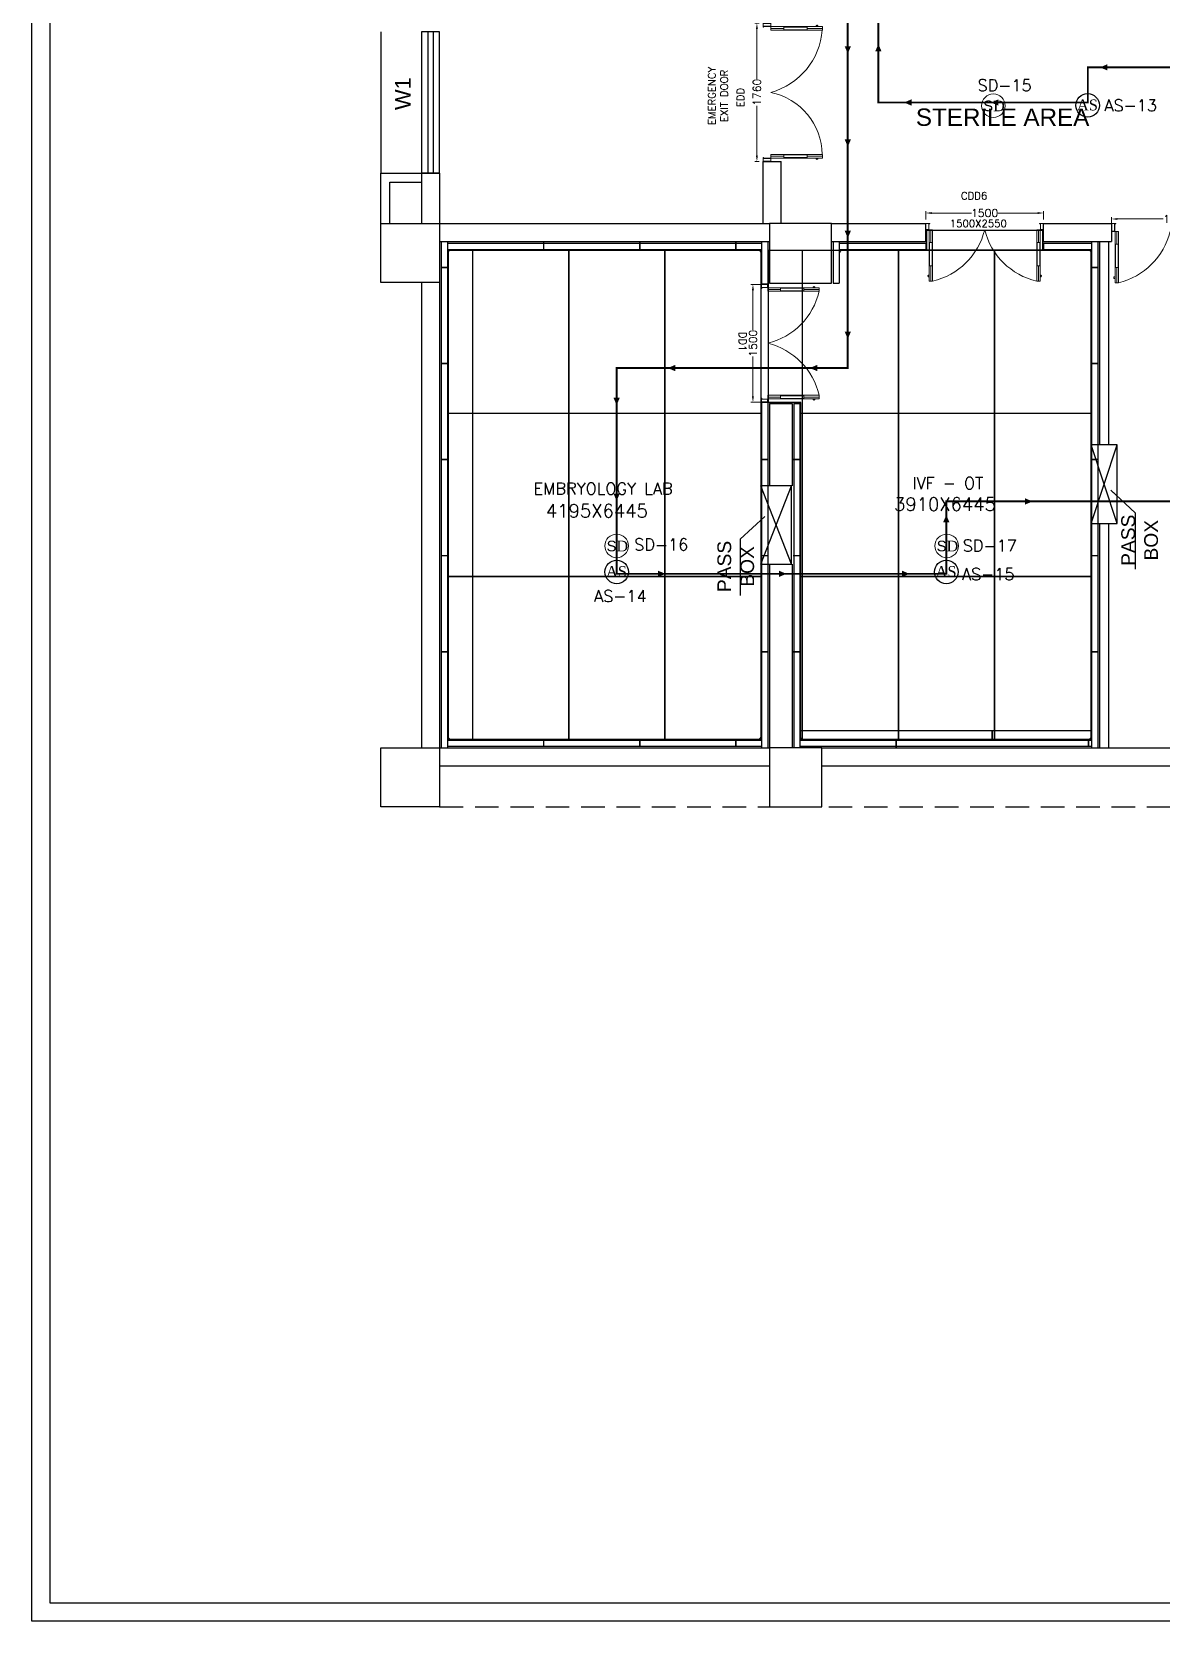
# Model space of a CAD drawing. Header units: millimetres. Extents: x 3552052 to 4144896, y -707811 to -630695.
# Drawn here: x 3856463 to 3870834, y -666235 to -646004 of the extents above; entities that cross this region are included whole.
import ezdxf
from ezdxf.enums import TextEntityAlignment as Align

# ---------------------------------------------------------------- set-up
doc = ezdxf.new("R2010")
doc.units = ezdxf.units.MM
doc.header["$LTSCALE"] = 6
doc.header["$MEASUREMENT"] = 0
doc.linetypes.add('HIDDEN', pattern=[0.375, 0.25, -0.125])
doc.layers.get('0').update_dxf_attribs({"linetype": 'CONTINUOUS', "lineweight": 0})
doc.layers.get('Defpoints').update_dxf_attribs({"linetype": 'CONTINUOUS', "lineweight": 0})
for name, color, linetype, lineweight in [('0 Room description', 6, 'CONTINUOUS', 0), ('0 Room Dimensions', 7, 'CONTINUOUS', 0), ('1200 Door', 144, 'CONTINUOUS', 0), ('80 mm Wall', 5, 'CONTINUOUS', 0), ('Ahlada 50mm Ceiling Panels', 191, 'CONTINUOUS', 0), ('Ahlada Coving', 3, 'CONTINUOUS', 0), ('Chajja', 7, 'CONTINUOUS', 0), ('COL', 5, 'CONTINUOUS', 0), ('DIM', 7, 'CONTINUOUS', 0), ('Double Leaf Door', 4, 'CONTINUOUS', 0), ('FA-ABOVE SMOKE DETECTOR', 6, 'CONTINUOUS', 25), ('FA-BELOW SMOKE DERECTOR', 1, 'CONTINUOUS', 0), ('FA-FIRE TEXT', 7, 'CONTINUOUS', 0), ('JOINERY', 7, 'CONTINUOUS', 0), ('Partition-80WP', 7, 'CONTINUOUS', 0), ('WALL', 8, 'CONTINUOUS', 0), ('walls', 1, 'CONTINUOUS', 0), ('WIN', 151, 'CONTINUOUS', 0), ('Window', 161, 'CONTINUOUS', 0)]:
    doc.layers.add(name, color=color, linetype=linetype, lineweight=lineweight)
doc.layers.add('FA-LOOPING', color=200, linetype='CONTINUOUS')
doc.styles.add('ARIAL', font='arial.ttf')
doc.styles.add('PDF Times New Roman', font='times.ttf')
doc.styles.add('ROMANS', font='romans.shx')
doc.styles.add('SIMPLEX', font='SIMPLEX')
doc.dimstyles.new('AEPL1', dxfattribs={"dimtxt": 100, "dimasz": 75, "dimexe": 25, "dimexo": 50, "dimtad": 0, "dimdec": 0, "dimtxsty": 'ROMANS', "dimcen": 2.5, "dimclrd": 7, "dimclre": 7, "dimclrt": 7, "dimadec": 0, "dimazin": 0, "dimtfac": 1, "dimtdec": 0, "dimtmove": 0, "dimatfit": 3, "dimfxl": 1, "dimlwd": 0, "dimlwe": 0, "dimarcsym": 0})
doc.dimstyles.new('TEXT', dxfattribs={"dimscale": 0, "dimtxt": 500, "dimasz": 100, "dimexe": 75, "dimexo": 100, "dimgap": 50, "dimtad": 0, "dimdec": 0, "dimzin": 0, "dimdsep": 46, "dimtxsty": 'ARIAL', "dimblk": 'OBLIQUE', "dimcen": 0.09, "dimdle": 100, "dimclrd": 256, "dimclre": 256, "dimclrt": 6, "dimadec": 0, "dimazin": 0, "dimtfac": 1, "dimtdec": 0, "dimtofl": 0, "dimtmove": 2, "dimatfit": 3, "dimfxl": 1, "dimfrac": 2, "dimtolj": 1, "dimtzin": 0, "dimarcsym": 0})

# ---------------------------------------------------------------- blocks, each defined once
blk = doc.blocks.new('_Oblique')
at = {"color": 0, "linetype": 'ByBlock', "lineweight": -2}
blk.add_line((-0.5, -0.5), (0.5, 0.5), dxfattribs=at)
blk = doc.blocks.new('*D877')
at = {"layer": 'Defpoints', "color": 0, "linetype": 'ByBlock', "transparency": 16777216}
for p in [(3912224, -691043), (3910724, -691176), (3912224, -691176)]:
    blk.add_point(p, dxfattribs=at)
at = {"layer": 'DIM', "color": 7, "linetype": 'ByBlock', "lineweight": 0, "transparency": 16777216}
for p, q in [((3910724, -691126), (3910724, -691018)), ((3910799, -691043), (3911305, -691043)), ((3912149, -691043), (3911644, -691043)), ((3912224, -691126), (3912224, -691018))]:
    blk.add_line(p, q, dxfattribs=at)
at = {"layer": 'DIM', "color": 7, "linetype": 'ByBlock', "transparency": 16777216}
for points in [[(3910799, -691031), (3910799, -691056), (3910724, -691043)], [(3912149, -691031), (3912149, -691056), (3912224, -691043)]]:
    blk.add_solid(points, dxfattribs=at)
at = {"layer": 'DIM', "color": 7, "linetype": 'ByBlock', "lineweight": -3, "transparency": 16777216, "insert": (3911474, -691043), "char_height": 100, "attachment_point": 5, "style": 'ROMANS'}
blk.add_mtext('1500', dxfattribs=at)
blk = doc.blocks.new('*D878')
at = {"layer": 'Defpoints', "color": 0, "linetype": 'ByBlock', "transparency": 16777216}
for p in [(3913089, -691291), (3914579, -691119), (3914579, -691291)]:
    blk.add_point(p, dxfattribs=at)
at = {"layer": 'DIM', "color": 7, "linetype": 'ByBlock', "lineweight": 0, "transparency": 16777216}
for p, q in [((3913089, -691241), (3913089, -691094)), ((3914579, -691241), (3914579, -691094)), ((3913164, -691119), (3913746, -691119)), ((3914504, -691119), (3914085, -691119))]:
    blk.add_line(p, q, dxfattribs=at)
at = {"layer": 'DIM', "color": 7, "linetype": 'ByBlock', "transparency": 16777216}
for points in [[(3913164, -691107), (3913164, -691132), (3913089, -691119)], [(3914504, -691107), (3914504, -691132), (3914579, -691119)]]:
    blk.add_solid(points, dxfattribs=at)
at = {"layer": 'DIM', "color": 7, "linetype": 'ByBlock', "lineweight": -3, "transparency": 16777216, "insert": (3913916, -691119), "char_height": 100, "attachment_point": 5, "style": 'ROMANS'}
blk.add_mtext('1490', dxfattribs=at)
blk = doc.blocks.new('1500x80')
at = {"layer": 'Double Leaf Door'}
for points in [[(99336, -25418), (99341, -25418), (99341, -25121), (99336, -25121)], [(99380, -25121), (99375, -25121), (99375, -25418), (99380, -25418)], [(100704, -25121), (100709, -25121), (100709, -25418), (100704, -25418)], [(100748, -25418), (100743, -25418), (100743, -25121), (100748, -25121)]]:
    blk.add_hatch(color=6, dxfattribs=at).paths.add_polyline_path(points)
at = {"layer": 'Double Leaf Door', "color": 8}
for p, q in [((99322, -24985), (99322, -25003)), ((99336, -24983), (99324, -24983)), ((99324, -25005), (99336, -25005)), ((99336, -25582), (99336, -24928)), ((99336, -24928), (99380, -24928)), ((99336, -24983), (99336, -25005)), ((99358, -25121), (99358, -24928)), ((99380, -24928), (99380, -25582)), ((100748, -24928), (100704, -24928)), ((100704, -24928), (100704, -25582)), ((100726, -25121), (100726, -24928)), ((100748, -25582), (100748, -24928)), ((100748, -24983), (100760, -24983)), ((100748, -24983), (100748, -25005)), ((100760, -25005), (100748, -25005)), ((100762, -24985), (100762, -25003)), ((99358, -25582), (99358, -25418)), ((100726, -25582), (100726, -25418)), ((99292, -25582), (99292, -25662)), ((99332, -25582), (99292, -25582)), ((99292, -25662), (99332, -25662)), ((99294, -25584), (99294, -25660)), ((99330, -25584), (99294, -25584)), ((99294, -25660), (99332, -25660)), ((99330, -25659), (99330, -25584)), ((99342, -25659), (99330, -25659)), ((99332, -25657), (99332, -25582)), ((99344, -25657), (99332, -25657)), ((99332, -25660), (99342, -25660)), ((99332, -25662), (99344, -25662)), ((99380, -25582), (99336, -25582)), ((99342, -25660), (99342, -25659)), ((99344, -25662), (99344, -25657)), ((100704, -25582), (100748, -25582)), ((100740, -25662), (100740, -25657)), ((100740, -25657), (100752, -25657)), ((100752, -25662), (100740, -25662)), ((100742, -25660), (100742, -25659)), ((100742, -25659), (100754, -25659)), ((100752, -25660), (100742, -25660)), ((100752, -25657), (100752, -25582)), ((100752, -25582), (100792, -25582)), ((100790, -25660), (100752, -25660)), ((100792, -25662), (100752, -25662)), ((100754, -25659), (100754, -25584)), ((100754, -25584), (100790, -25584)), ((100790, -25584), (100790, -25660)), ((100792, -25582), (100792, -25662))]:
    blk.add_line(p, q, dxfattribs=at)
at = {"layer": 'Double Leaf Door', "color": 6}
for p, q in [((99380, -25121), (99336, -25121)), ((99336, -25121), (99336, -25418)), ((99341, -25418), (99341, -25121)), ((99375, -25418), (99375, -25121)), ((99380, -25418), (99380, -25121)), ((100704, -25418), (100704, -25121)), ((100704, -25121), (100748, -25121)), ((100709, -25418), (100709, -25121)), ((100743, -25418), (100743, -25121)), ((100748, -25121), (100748, -25418)), ((99336, -25418), (99380, -25418)), ((100748, -25418), (100704, -25418))]:
    blk.add_line(p, q, dxfattribs=at)
at = {"layer": 'Double Leaf Door', "color": 6, "ltscale": 100}
for p, q in [((99375, -25121), (99375, -25418)), ((100709, -25121), (100709, -25418))]:
    blk.add_line(p, q, dxfattribs=at)
at = {"layer": 'Double Leaf Door', "color": 6}
for points in [[(99336, -25121), (99336, -25418), (99341, -25418), (99341, -25121), (99336, -25121)], [(99380, -25121), (99380, -25418), (99375, -25418), (99375, -25121), (99380, -25121)], [(100704, -25121), (100704, -25418), (100709, -25418), (100709, -25121), (100704, -25121)], [(100748, -25121), (100748, -25418), (100743, -25418), (100743, -25121), (100748, -25121)]]:
    blk.add_lwpolyline(points, dxfattribs=at)
at = {"layer": 'Double Leaf Door', "ltscale": 5000}
for points in [[(99336, -25121), (99336, -25418), (99341, -25418), (99341, -25121), (99336, -25121)], [(100748, -25121), (100748, -25418), (100743, -25418), (100743, -25121), (100748, -25121)]]:
    blk.add_lwpolyline(points, dxfattribs=at)
at = {"layer": 'Double Leaf Door', "color": 8}
for centre, radius, start, end in [((99322, -24994), 3.72, 90, 270), ((99324, -24985), 1.98, 90, 180), ((99324, -25003), 1.98, 180, 270), ((99176, -25796), 892, 13.906, 76.7864), ((100908, -25796), 892, 103.2136, 166.094), ((100760, -24985), 1.98, 0, 90), ((100760, -25003), 1.98, 270, 0), ((100762, -24994), 3.72, 270, 90)]:
    blk.add_arc(centre, radius, start, end, dxfattribs=at)
blk = doc.blocks.new('1500x2100x100 DD')
at = {"layer": 'Double Leaf Door'}
for points in [[(49, 264), (54, 264), (54, 560), (49, 560)], [(93, 560), (88, 560), (88, 264), (93, 264)], [(1407, 560), (1412, 560), (1412, 264), (1407, 264)], [(1451, 264), (1446, 264), (1446, 560), (1451, 560)]]:
    blk.add_hatch(color=6, dxfattribs=at).paths.add_polyline_path(points)
at = {"layer": 'Double Leaf Door', "color": 8}
for p, q in [((35, 697), (35, 679)), ((49, 699), (37, 699)), ((37, 677), (49, 677)), ((49, 100), (49, 754)), ((49, 754), (93, 754)), ((49, 699), (49, 677)), ((71, 560), (71, 754)), ((93, 754), (93, 100)), ((1451, 754), (1407, 754)), ((1407, 754), (1407, 100)), ((1429, 560), (1429, 754)), ((1451, 100), (1451, 754)), ((1451, 699), (1463, 699)), ((1451, 699), (1451, 677)), ((1463, 677), (1451, 677)), ((1465, 697), (1465, 679)), ((71, 100), (71, 264)), ((1429, 100), (1429, 264)), ((5, 100), (5, 0)), ((45, 100), (5, 100)), ((5, 0), (45, 0)), ((7, 98), (7, 2)), ((43, 98), (7, 98)), ((7, 2), (45, 2)), ((43, 3), (43, 98)), ((55, 3), (43, 3)), ((45, 5), (45, 100)), ((57, 5), (45, 5)), ((45, 2), (55, 2)), ((45, 0), (57, 0)), ((93, 100), (49, 100)), ((55, 2), (55, 3)), ((57, 0), (57, 5)), ((1407, 100), (1451, 100)), ((1443, 0), (1443, 5)), ((1443, 5), (1455, 5)), ((1455, 0), (1443, 0)), ((1445, 2), (1445, 3)), ((1445, 3), (1457, 3)), ((1455, 2), (1445, 2)), ((1455, 5), (1455, 100)), ((1455, 100), (1495, 100)), ((1493, 2), (1455, 2)), ((1495, 0), (1455, 0)), ((1457, 3), (1457, 98)), ((1457, 98), (1493, 98)), ((1493, 98), (1493, 2)), ((1495, 100), (1495, 0))]:
    blk.add_line(p, q, dxfattribs=at)
at = {"layer": 'Double Leaf Door', "color": 6}
for p, q in [((93, 560), (49, 560)), ((49, 560), (49, 264)), ((54, 264), (54, 560)), ((88, 264), (88, 560)), ((93, 264), (93, 560)), ((1407, 264), (1407, 560)), ((1407, 560), (1451, 560)), ((1412, 264), (1412, 560)), ((1446, 264), (1446, 560)), ((1451, 560), (1451, 264)), ((49, 264), (93, 264)), ((1451, 264), (1407, 264))]:
    blk.add_line(p, q, dxfattribs=at)
at = {"layer": 'Double Leaf Door', "color": 6, "ltscale": 100}
for p, q in [((88, 560), (88, 264)), ((1412, 560), (1412, 264))]:
    blk.add_line(p, q, dxfattribs=at)
at = {"layer": 'Double Leaf Door', "color": 6}
for points in [[(49, 560), (49, 264), (54, 264), (54, 560), (49, 560)], [(93, 560), (93, 264), (88, 264), (88, 560), (93, 560)], [(1407, 560), (1407, 264), (1412, 264), (1412, 560), (1407, 560)], [(1451, 560), (1451, 264), (1446, 264), (1446, 560), (1451, 560)]]:
    blk.add_lwpolyline(points, dxfattribs=at)
at = {"layer": 'Double Leaf Door', "ltscale": 5000}
for points in [[(49, 560), (49, 264), (54, 264), (54, 560), (49, 560)], [(1451, 560), (1451, 264), (1446, 264), (1446, 560), (1451, 560)]]:
    blk.add_lwpolyline(points, dxfattribs=at)
at = {"layer": 'Double Leaf Door', "color": 8}
for centre, radius, start, end in [((35, 688), 3.72, 90, 270), ((37, 697), 1.98, 90, 180), ((37, 679), 1.98, 180, 270), ((-111, -108), 886, 13.5745, 76.6836), ((1611, -108), 886, 103.3164, 166.4255), ((1463, 697), 1.98, 0, 90), ((1463, 679), 1.98, 270, 0), ((1465, 688), 3.72, 270, 90)]:
    blk.add_arc(centre, radius, start, end, dxfattribs=at)
blk = doc.blocks.new('1800x100')
at = {"layer": 'Double Leaf Door'}
for points in [[(101628, -31395), (101633, -31395), (101633, -31098), (101628, -31098)], [(101672, -31098), (101667, -31098), (101667, -31395), (101672, -31395)], [(103256, -31098), (103261, -31098), (103261, -31395), (103256, -31395)], [(103300, -31395), (103295, -31395), (103295, -31098), (103300, -31098)]]:
    blk.add_hatch(color=6, dxfattribs=at).paths.add_polyline_path(points)
at = {"layer": 'Double Leaf Door', "color": 8}
for p, q in [((101628, -31558), (101628, -30904)), ((101628, -30904), (101672, -30904)), ((101650, -31098), (101650, -30904)), ((101672, -30904), (101672, -31558)), ((103300, -30904), (103256, -30904)), ((103256, -30904), (103256, -31558)), ((103278, -31098), (103278, -30904)), ((103300, -31558), (103300, -30904)), ((101613, -30962), (101613, -30980)), ((101628, -30960), (101615, -30960)), ((101615, -30982), (101628, -30982)), ((101628, -30960), (101628, -30982)), ((103300, -30960), (103312, -30960)), ((103300, -30960), (103300, -30982)), ((103312, -30982), (103300, -30982)), ((103314, -30962), (103314, -30980)), ((101584, -31558), (101584, -31658)), ((101624, -31558), (101584, -31558)), ((101586, -31560), (101586, -31656)), ((101622, -31560), (101586, -31560)), ((101622, -31655), (101622, -31560)), ((101624, -31654), (101624, -31558)), ((101672, -31558), (101628, -31558)), ((101650, -31558), (101650, -31395)), ((103256, -31558), (103300, -31558)), ((103278, -31558), (103278, -31395)), ((103304, -31654), (103304, -31558)), ((103304, -31558), (103344, -31558)), ((103306, -31655), (103306, -31560)), ((103306, -31560), (103342, -31560)), ((103342, -31560), (103342, -31656)), ((103344, -31558), (103344, -31658)), ((101584, -31658), (101624, -31658)), ((101586, -31656), (101624, -31656)), ((101634, -31655), (101622, -31655)), ((101636, -31654), (101624, -31654)), ((101624, -31656), (101634, -31656)), ((101624, -31658), (101636, -31658)), ((101634, -31656), (101634, -31655)), ((101636, -31658), (101636, -31654)), ((103292, -31658), (103292, -31654)), ((103292, -31654), (103304, -31654)), ((103304, -31658), (103292, -31658)), ((103294, -31656), (103294, -31655)), ((103294, -31655), (103306, -31655)), ((103304, -31656), (103294, -31656)), ((103342, -31656), (103304, -31656)), ((103344, -31658), (103304, -31658))]:
    blk.add_line(p, q, dxfattribs=at)
at = {"layer": 'Double Leaf Door', "color": 6}
for p, q in [((101672, -31098), (101628, -31098)), ((101628, -31098), (101628, -31395)), ((101633, -31395), (101633, -31098)), ((101667, -31395), (101667, -31098)), ((101672, -31395), (101672, -31098)), ((103256, -31395), (103256, -31098)), ((103256, -31098), (103300, -31098)), ((103261, -31395), (103261, -31098)), ((103295, -31395), (103295, -31098)), ((103300, -31098), (103300, -31395)), ((101628, -31395), (101672, -31395)), ((103300, -31395), (103256, -31395))]:
    blk.add_line(p, q, dxfattribs=at)
at = {"layer": 'Double Leaf Door', "color": 6, "ltscale": 100}
for p, q in [((101667, -31098), (101667, -31395)), ((103261, -31098), (103261, -31395))]:
    blk.add_line(p, q, dxfattribs=at)
at = {"layer": 'Double Leaf Door', "color": 6}
for points in [[(101628, -31098), (101628, -31395), (101633, -31395), (101633, -31098), (101628, -31098)], [(101672, -31098), (101672, -31395), (101667, -31395), (101667, -31098), (101672, -31098)], [(103256, -31098), (103256, -31395), (103261, -31395), (103261, -31098), (103256, -31098)], [(103300, -31098), (103300, -31395), (103295, -31395), (103295, -31098), (103300, -31098)]]:
    blk.add_lwpolyline(points, dxfattribs=at)
at = {"layer": 'Double Leaf Door', "ltscale": 5000}
for points in [[(101628, -31098), (101628, -31395), (101633, -31395), (101633, -31098), (101628, -31098)], [(103300, -31098), (103300, -31395), (103295, -31395), (103295, -31098), (103300, -31098)]]:
    blk.add_lwpolyline(points, dxfattribs=at)
at = {"layer": 'Double Leaf Door', "color": 8}
for centre, radius, start, end in [((101602, -31796), 894, 15.3848, 85.5115), ((103269, -31727), 822, 90.8957, 168.2081), ((101613, -30971), 3.72, 90, 270), ((101615, -30962), 1.98, 90, 180), ((101615, -30980), 1.98, 180, 270), ((103312, -30962), 1.98, 0, 90), ((103312, -30980), 1.98, 270, 0), ((103314, -30971), 3.72, 270, 90)]:
    blk.add_arc(centre, radius, start, end, dxfattribs=at)
blk = doc.blocks.new('*D881')
at = {"layer": 'Defpoints', "color": 0, "linetype": 'ByBlock', "transparency": 16777216}
for p in [(3908654, -688627), (3908576, -690387), (3908654, -690387)]:
    blk.add_point(p, dxfattribs=at)
at = {"layer": 'DIM', "color": 7, "linetype": 'ByBlock', "lineweight": 0, "transparency": 16777216}
for p, q in [((3908604, -688627), (3908551, -688627)), ((3908576, -688702), (3908576, -689337)), ((3908576, -690312), (3908576, -689677)), ((3908604, -690387), (3908551, -690387))]:
    blk.add_line(p, q, dxfattribs=at)
at = {"layer": 'DIM', "color": 7, "linetype": 'ByBlock', "transparency": 16777216}
for points in [[(3908564, -688702), (3908589, -688702), (3908576, -688627)], [(3908564, -690312), (3908589, -690312), (3908576, -690387)]]:
    blk.add_solid(points, dxfattribs=at)
at = {"layer": 'DIM', "color": 7, "linetype": 'ByBlock', "lineweight": -3, "transparency": 16777216, "insert": (3908576, -689507), "char_height": 100, "attachment_point": 5, "rotation": 90, "style": 'ROMANS'}
blk.add_mtext('1760', dxfattribs=at)
blk = doc.blocks.new('*D884')
at = {"layer": 'Defpoints', "color": 0, "linetype": 'ByBlock', "transparency": 16777216}
for p in [(3908526, -691951), (3908674, -691951), (3908674, -693451)]:
    blk.add_point(p, dxfattribs=at)
at = {"layer": 'DIM', "color": 7, "linetype": 'ByBlock', "lineweight": 0, "transparency": 16777216}
for p, q in [((3908624, -691951), (3908501, -691951)), ((3908526, -692026), (3908526, -692532)), ((3908526, -693376), (3908526, -692871)), ((3908624, -693451), (3908501, -693451))]:
    blk.add_line(p, q, dxfattribs=at)
at = {"layer": 'DIM', "color": 7, "linetype": 'ByBlock', "transparency": 16777216}
for points in [[(3908513, -692026), (3908538, -692026), (3908526, -691951)], [(3908513, -693376), (3908538, -693376), (3908526, -693451)]]:
    blk.add_solid(points, dxfattribs=at)
at = {"layer": 'DIM', "color": 7, "linetype": 'ByBlock', "lineweight": -3, "transparency": 16777216, "insert": (3908526, -692701), "char_height": 100, "attachment_point": 5, "rotation": 90, "style": 'ROMANS'}
blk.add_mtext('1500', dxfattribs=at)
blk = doc.blocks.new('A010004 Mezz.F. Layout Plan$0$b & c')
at = {"layer": 'Ahlada Coving', "color": 3}
for p, q in [((-4, 41), (-6, 42)), ((-3, 8), (-4, 8)), ((-4, 8), (-3, 6)), ((5, 15), (-3, 8)), ((-3, 6), (6, 14)), ((9, 11), (0, 3)), ((0, 3), (2, 2)), ((2, 3), (10, 11)), ((2, 2), (2, 3)), ((37, 0), (35, 2))]:
    blk.add_line(p, q, dxfattribs=at)
blk.add_lwpolyline([(-6, 31), (-6, 6), (0, 0), (25, 0), (23, 2), (13, 2), (4, 4), (4, 2), (1, 2), (-4, 6), (-4, 9), (-1, 9), (-4, 19), (-4, 28), (-6, 31)], dxfattribs=at)
for radius, start, end in [(44, 181.9548, 220.5976), (42.5, 184.1661, 265.906), (44, 222.2286, 227.7746), (44, 229.4056, 268.1119)]:
    blk.add_arc((38, 44), radius, start, end, dxfattribs=at)
blk = doc.blocks.new('SMOKE DETECTOR')
at = {"layer": 'FA-BELOW SMOKE DERECTOR', "color": 7}
blk.add_circle((931029, -118294), 166, dxfattribs=at)
at = {"layer": 'FA-BELOW SMOKE DERECTOR', "insert": (930887, -118373), "char_height": 150, "attachment_point": 7, "style": 'PDF Times New Roman'}
blk.add_mtext('{\\fArial|b0|i0|c0|p34;S}D', dxfattribs=at)
blk = doc.blocks.new('above smoke detector')
at = {"layer": 'FA-ABOVE SMOKE DETECTOR', "color": 7}
blk.add_circle((0, 0), 300, dxfattribs=at)
at = {"layer": 'FA-ABOVE SMOKE DETECTOR', "color": 53, "style": 'PDF Times New Roman'}
blk.add_text('AS', height=277.4, dxfattribs=at).set_placement((-274, -128))
blk = doc.blocks.new('AAA')
at = {"layer": '80 mm Wall', "lineweight": -3, "ltscale": 500}
for p, q in [((3904559.4, -691406.4), (3904559.4, -697851.4)), ((3904639.4, -691406.4), (3904639.4, -697851.4)), ((3904639.4, -691426.4), (3908634.4, -691426.4)), ((3908634.4, -691406.4), (3908634.4, -691951.4)), ((3908714.4, -691406.4), (3908714.4, -691951.4)), ((3909544.4, -691406.4), (3909544.4, -691936.4)), ((3909624.4, -691406.4), (3909624.4, -691936.4)), ((3909624.4, -691426.4), (3910724.4, -691426.4)), ((3910724.4, -691426.4), (3910724.4, -691506.4)), ((3912224.4, -691426.4), (3912834.4, -691426.4)), ((3912834.4, -691406.4), (3912834.4, -697851.4)), ((3912914.4, -691406.4), (3912914.4, -697851.4)), ((3904639.4, -691506.4), (3908634.4, -691506.4)), ((3909624.4, -691506.4), (3910724.4, -691506.4)), ((3912224.4, -691506.4), (3912834.4, -691506.4)), ((3909544.4, -691936.4), (3909624.4, -691936.4)), ((3908634.4, -693451.4), (3908634.4, -697851.4)), ((3908714.4, -693451.4), (3908714.4, -697851.4)), ((3909044.4, -693466.4), (3909044.4, -697851.4)), ((3909124.4, -693466.4), (3909124.4, -697851.4)), ((3904639.4, -697751.4), (3908634.4, -697751.4)), ((3909124.4, -697751.4), (3912834.4, -697751.4)), ((3904639.4, -697831.4), (3908634.4, -697831.4)), ((3909124.4, -697831.4), (3912834.4, -697831.4))]:
    blk.add_line(p, q, dxfattribs=at)
at = {"layer": '80 mm Wall', "color": 8, "lineweight": -3, "ltscale": 500}
for p, q in [((3912224.4, -691426.4), (3912224.4, -691506.4)), ((3908714.4, -691951.4), (3908634.4, -691951.4)), ((3908714.4, -693451.4), (3908634.4, -693451.4)), ((3909044.4, -693466.4), (3909124.4, -693466.4))]:
    blk.add_line(p, q, dxfattribs=at)
at = {"layer": 'Ahlada 50mm Ceiling Panels', "linetype": 'ByBlock', "lineweight": -3}
for p, q in [((3910734.4, -691266.4), (3910734.4, -691513.4)), ((3912214.4, -691266.4), (3910734.4, -691266.4)), ((3904649.4, -691516.4), (3908624.4, -691516.4)), ((3904649.4, -691516.4), (3904649.4, -697741.4)), ((3904955.4, -691516.4), (3904955.4, -697741.4)), ((3904958.4, -691516.4), (3904958.4, -697741.4)), ((3906178.4, -691516.4), (3906178.4, -697741.4)), ((3906181.4, -691516.4), (3906181.4, -697741.4)), ((3907401.4, -691516.4), (3907401.4, -697741.4)), ((3907404.4, -691516.4), (3907404.4, -697741.4)), ((3908624.4, -691516.4), (3908624.4, -697741.4)), ((3908724.4, -691516.4), (3912824.4, -691516.4)), ((3908724.4, -693456.4), (3908724.4, -691516.4)), ((3909155.4, -697741.4), (3909155.4, -691516.4)), ((3909158.4, -697741.4), (3909158.4, -691516.4)), ((3910378.4, -697741.4), (3910378.4, -691516.4)), ((3910381.4, -697741.4), (3910381.4, -691516.4)), ((3910734.4, -691513.4), (3912214.4, -691513.4)), ((3911601.4, -697741.4), (3911601.4, -691516.4)), ((3911604.4, -697741.4), (3911604.4, -691516.4)), ((3912824.4, -691516.4), (3912824.4, -697741.4)), ((3909134.4, -697741.4), (3909134.4, -693456.4)), ((3904649.4, -693589.4), (3908624.4, -693589.4)), ((3904649.4, -693592.4), (3908624.4, -693592.4)), ((3909134.4, -693589.4), (3912824.4, -693589.4)), ((3909134.4, -693592.4), (3912824.4, -693592.4)), ((3904649.4, -695665.4), (3908624.4, -695665.4)), ((3904649.4, -695668.4), (3908624.4, -695668.4)), ((3909134.4, -695665.4), (3912824.4, -695665.4)), ((3909134.4, -695668.4), (3912824.4, -695668.4)), ((3904649.4, -697741.4), (3908624.4, -697741.4)), ((3909134.4, -697628.4), (3912824.4, -697628.4)), ((3909134.4, -697631.4), (3912824.4, -697631.4)), ((3909134.4, -697741.4), (3912824.4, -697741.4))]:
    blk.add_line(p, q, dxfattribs=at)
at = {"layer": 'Ahlada 50mm Ceiling Panels', "color": 8, "linetype": 'ByBlock', "lineweight": -3}
for p, q in [((3912214.4, -691513.4), (3912214.4, -691266.4)), ((3909134.4, -693456.4), (3908724.4, -693456.4))]:
    blk.add_line(p, q, dxfattribs=at)
at = {"layer": 'Chajja', "color": 7, "linetype": 'HIDDEN', "lineweight": 30, "ltscale": 200}
blk.add_line((3904539.4, -698601.4), (3927054.4, -698601.4), dxfattribs=at)
at = {"layer": 'COL', "color": 7, "lineweight": 30}
for points in [[(3903789.4, -691176.4), (3904539.4, -691176.4), (3904539.4, -691926.4), (3903789.4, -691926.4)], [(3908734.4, -691936.4), (3909524.4, -691936.4), (3909524.4, -691176.4), (3908734.4, -691176.4)], [(3903789.4, -697851.4), (3904539.4, -697851.4), (3904539.4, -698601.4), (3903789.4, -698601.4)], [(3908734.4, -698601.4), (3909404.4, -698601.4), (3909404.4, -697851.4), (3908734.4, -697851.4)]]:
    blk.add_lwpolyline(points, close=True, dxfattribs=at)
at = {"layer": 'Partition-80WP', "lineweight": -3, "ltscale": 0.5}
for p, q in [((3905859.4, -691416.5, -92016.4), (3905859.4, -691511.7, -92016.4)), ((3905862.4, -691416.5, -92016.4), (3905862.4, -691511.7, -92016.4)), ((3907082.4, -691416.5, -92016.4), (3907082.4, -691511.7, -92016.4)), ((3907085.4, -691416.5, -92016.4), (3907085.4, -691511.7, -92016.4)), ((3908305.4, -691416.5, -92016.4), (3908305.4, -691511.7, -92016.4)), ((3908308.4, -691416.5, -92016.4), (3908308.4, -691511.7, -92016.4)), ((3904648.4, -691736.2, -92016.4), (3904553.2, -691736.2, -92016.4)), ((3904648.4, -691739.2, -92016.4), (3904553.2, -691739.2, -92016.4)), ((3912923.4, -691736.2, -92016.4), (3912828.2, -691736.2, -92016.4)), ((3912923.4, -691739.2, -92016.4), (3912828.2, -691739.2, -92016.4)), ((3904648.4, -692959.2, -92016.4), (3904553.2, -692959.2, -92016.4)), ((3904648.4, -692962.2, -92016.4), (3904553.2, -692962.2, -92016.4)), ((3912923.4, -692959.2, -92016.4), (3912828.2, -692959.2, -92016.4)), ((3912923.4, -692962.2, -92016.4), (3912828.2, -692962.2, -92016.4)), ((3904648.4, -694182.2, -92016.4), (3904553.2, -694182.2, -92016.4)), ((3904648.4, -694185.2, -92016.4), (3904553.2, -694185.2, -92016.4)), ((3908723.4, -694182.2, -92016.4), (3908628.2, -694182.2, -92016.4)), ((3908723.4, -694185.2, -92016.4), (3908628.2, -694185.2, -92016.4)), ((3909133.4, -694182.2, -92016.4), (3909038.2, -694182.2, -92016.4)), ((3909133.4, -694185.2, -92016.4), (3909038.2, -694185.2, -92016.4)), ((3912923.4, -694182.2, -92016.4), (3912828.2, -694182.2, -92016.4)), ((3912923.4, -694185.2, -92016.4), (3912828.2, -694185.2, -92016.4)), ((3904648.4, -695405.2, -92016.4), (3904553.2, -695405.2, -92016.4)), ((3904648.4, -695408.2, -92016.4), (3904553.2, -695408.2, -92016.4)), ((3908723.4, -695405.2, -92016.4), (3908628.2, -695405.2, -92016.4)), ((3908723.4, -695408.2, -92016.4), (3908628.2, -695408.2, -92016.4)), ((3909133.4, -695405.2, -92016.4), (3909038.2, -695405.2, -92016.4)), ((3909133.4, -695408.2, -92016.4), (3909038.2, -695408.2, -92016.4)), ((3912923.4, -695405.2, -92016.4), (3912828.2, -695405.2, -92016.4)), ((3912923.4, -695408.2, -92016.4), (3912828.2, -695408.2, -92016.4)), ((3904648.4, -696628.2, -92016.4), (3904553.2, -696628.2, -92016.4)), ((3904648.4, -696631.2, -92016.4), (3904553.2, -696631.2, -92016.4)), ((3908723.4, -696628.2, -92016.4), (3908628.2, -696628.2, -92016.4)), ((3908723.4, -696631.2, -92016.4), (3908628.2, -696631.2, -92016.4)), ((3909133.4, -696628.2, -92016.4), (3909038.2, -696628.2, -92016.4)), ((3909133.4, -696631.2, -92016.4), (3909038.2, -696631.2, -92016.4)), ((3912923.4, -696628.2, -92016.4), (3912828.2, -696628.2, -92016.4)), ((3912923.4, -696631.2, -92016.4), (3912828.2, -696631.2, -92016.4)), ((3905859.4, -697741.5, -92016.4), (3905859.4, -697836.7, -92016.4)), ((3905862.4, -697741.5, -92016.4), (3905862.4, -697836.7, -92016.4)), ((3907082.4, -697741.5, -92016.4), (3907082.4, -697836.7, -92016.4)), ((3907085.4, -697741.5, -92016.4), (3907085.4, -697836.7, -92016.4)), ((3908305.4, -697741.5, -92016.4), (3908305.4, -697836.7, -92016.4)), ((3908308.4, -697741.5, -92016.4), (3908308.4, -697836.7, -92016.4)), ((3910344.4, -697751.4), (3910344.4, -697846.7)), ((3910347.4, -697751.4), (3910347.4, -697846.7)), ((3911567.4, -697640.7, -92016.4), (3911567.4, -697736, -92016.4)), ((3911570.4, -697640.7, -92016.4), (3911570.4, -697736, -92016.4)), ((3912790.4, -697741.5, -92016.4), (3912790.4, -697836.7, -92016.4)), ((3912793.4, -697741.5, -92016.4), (3912793.4, -697836.7, -92016.4))]:
    blk.add_line(p, q, dxfattribs=at)
at = {"layer": 'Partition-80WP', "color": 8, "lineweight": -3, "ltscale": 0.5}
for p, q in [((3908723.4, -691948.4), (3908628.2, -691948.4)), ((3908723.4, -691951.4), (3908628.2, -691951.4)), ((3908723.4, -693451.4), (3908628.2, -693451.4)), ((3908723.4, -693454.4), (3908628.2, -693454.4))]:
    blk.add_line(p, q, dxfattribs=at)
at = {"layer": 'WALL', "color": 7, "linetype": 'ByBlock', "lineweight": 30}
for p, q in [((3903789.4, -688736.4), (3903789.4, -690536.4)), ((3908654.4, -691176.4), (3908654.4, -690386.9)), ((3908884.4, -691176.4), (3908884.4, -690386.9)), ((3904309.4, -690536.4), (3904309.4, -691176.4)), ((3904539.4, -690536.4), (3904539.4, -691176.4)), ((3904539.4, -691176.4), (3908734.4, -691176.4)), ((3909524.4, -691406.4), (3909524.4, -691176.4)), ((3909524.4, -691176.4), (3910724.4, -691176.4)), ((3910724.4, -691406.4), (3910724.4, -691176.4)), ((3912224.4, -691406.4), (3912224.4, -691176.4)), ((3912224.4, -691176.4), (3913089.4, -691176.4)), ((3913089.4, -691176.4), (3913089.4, -691406.4)), ((3904539.4, -691406.4), (3908734.4, -691406.4)), ((3909524.4, -691406.4), (3910724.4, -691406.4)), ((3912224.4, -691406.4), (3913089.4, -691406.4)), ((3912934.4, -691406.4), (3912934.4, -693993.9)), ((3913049.4, -691406.4), (3913049.4, -693993.9)), ((3904309.4, -691926.4), (3904309.4, -697851.4)), ((3904309.4, -691926.4), (3904309.4, -697851.4)), ((3904539.4, -691926.4), (3904539.4, -697851.4)), ((3904539.4, -691926.4), (3904539.4, -697851.4)), ((3908734.4, -693466.4), (3908734.4, -694513.9)), ((3908734.4, -693466.4), (3909024.4, -693466.4)), ((3909024.4, -693466.4), (3909024.4, -694513.9)), ((3912934.4, -694993.9), (3912934.4, -697851.4)), ((3913049.4, -694993.9), (3913049.4, -697851.4)), ((3908734.4, -695513.9), (3908734.4, -697851.4)), ((3909024.4, -695513.9), (3909024.4, -697851.4)), ((3904539.4, -697851.4), (3908734.4, -697851.4)), ((3909404.4, -697851.4), (3914579.4, -697851.4)), ((3904539.4, -698081.4), (3908734.4, -698081.4)), ((3909404.4, -698081.4), (3914579.4, -698081.4))]:
    blk.add_line(p, q, dxfattribs=at)
at = {"layer": 'WALL', "color": 7, "lineweight": 30}
blk.add_line((3908654.4, -690386.9), (3908884.4, -690386.9), dxfattribs=at)
at = {"layer": 'WALL', "color": 7, "linetype": 'ByBlock', "lineweight": -3}
for points in [[(3903789.4, -691176.4), (3903789.4, -690536.4), (3904309.4, -690536.4)], [(3903904.4, -691176.4), (3903904.4, -690651.4), (3904309.4, -690651.4)]]:
    blk.add_lwpolyline(points, dxfattribs=at)
at = {"layer": 'walls', "color": 8, "linetype": 'Continuous', "lineweight": -3}
blk.add_line((3904539.4, -690536.4), (3904309.4, -690536.4), dxfattribs=at)
at = {"layer": 'WIN', "color": 7, "linetype": 'Continuous', "lineweight": -3}
for p, q in [((3913159.6, -694993.9), (3912829.6, -693993.9)), ((3912829.6, -694993.9), (3913159.6, -693993.9)), ((3909016.9, -695513.9), (3908626.9, -694513.9)), ((3908626.9, -695513.9), (3909016.9, -694513.9))]:
    blk.add_line(p, q, dxfattribs=at)
for points in [[(3912829.6, -694993.9), (3913159.6, -694993.9), (3913159.6, -693993.9), (3912829.6, -693993.9)], [(3908626.9, -695513.9), (3909016.9, -695513.9), (3909016.9, -694513.9), (3908626.9, -694513.9)]]:
    blk.add_lwpolyline(points, close=True, dxfattribs=at)
at = {"layer": 'Window', "color": 7, "linetype": 'Continuous', "lineweight": -3}
for points in [[(3904309.4, -690536.4), (3904539.4, -690536.4), (3904539.4, -688736.4), (3904309.4, -688736.4)], [(3904389.4, -690536.4), (3904459.4, -690536.4), (3904459.4, -688736.4), (3904389.4, -688736.4)]]:
    blk.add_lwpolyline(points, close=True, dxfattribs=at)
at = {"layer": 'Ahlada Coving', "lineweight": -3, "ltscale": 500, "yscale": 1.418185559101401, "zscale": 1.418185559101401, "rotation": 180}
for p, xscale in [((3904647.5, -691506.4), -1.418185559101401), ((3908626.4, -691506.4), 1.418185559101401), ((3909631.5, -691506.4), -1.418185559101401), ((3912826.4, -691506.4), 1.418185559101401)]:
    blk.add_blockref('A010004 Mezz.F. Layout Plan$0$b & c', p, dxfattribs=dict(at, xscale=xscale))
at = {"layer": 'Ahlada Coving', "lineweight": -3, "ltscale": 500, "yscale": 1.418185559101401, "zscale": 1.418185559101401}
for p, xscale in [((3904647.5, -697751.4), 1.418185559101401), ((3908626.4, -697751.4), -1.418185559101401), ((3909132.5, -697751.4), 1.418185559101401), ((3912826.4, -697751.4), -1.418185559101401)]:
    blk.add_blockref('A010004 Mezz.F. Layout Plan$0$b & c', p, dxfattribs=dict(at, xscale=xscale))
at = {"layer": 'Double Leaf Door', "color": 8, "lineweight": -3}
for name, p, rotation in [('1800x100', (3940312.9, -587043.1), 270), ('1500x80', (4011516.4, -716838.2), 180), ('1500x80', (3934296.3, -592659.4), 270)]:
    blk.add_blockref(name, p, dxfattribs=dict(at, rotation=rotation))
at = {"layer": 'Double Leaf Door', "color": 8, "lineweight": -3, "xscale": -1, "rotation": 180}
blk.add_blockref('1500x2100x100 DD', (3913084.4, -691176.4), dxfattribs=at)
at = {"layer": '0 Room description', "color": 8, "lineweight": -3, "style": 'SIMPLEX'}
for s, p in [('EMBRYOLOGY LAB', (3906618.9, -694550.5, -1610551)), ('IVF - OT', (3911005.7, -694481.5, -1610551))]:
    blk.add_text(s, height=150, dxfattribs=at).set_placement(p, align=Align.MIDDLE)
at = {"layer": '0 Room Dimensions', "color": 8, "lineweight": -3, "style": 'SIMPLEX'}
for s, p in [('3910X6445', (3910320.8, -694834.2, 241159.2)), ('4195X6445', (3905891.9, -694917.2, 241159.2))]:
    blk.add_text(s, height=168, dxfattribs=at).set_placement(p)
at = {"layer": '1200 Door', "color": 8, "linetype": 'ByBlock', "lineweight": -3, "style": 'ROMANS'}
for s, rotation, p in [('EDD', 90, (3908413.3, -689695.4, -35804.4)), ('DD1', 270, (3908348.2, -692554.6, -35804.4))]:
    blk.add_text(s, height=94.18, rotation=rotation, dxfattribs=at).set_placement(p)
for s, p in [('CDD6', (3911172.4, -690871.2, -35804.4)), ('1500X2550', (3911030.2, -691223.5, -35804.4))]:
    blk.add_text(s, height=94.18, dxfattribs=at).set_placement(p)
at = {"layer": '1200 Door', "color": 8, "linetype": 'ByBlock', "lineweight": -3, "insert": (3908081.7, -689584.5), "char_height": 94.18, "width": 1944.789, "attachment_point": 5, "rotation": 90, "style": 'ROMANS'}
blk.add_mtext(' EMERGENCY\\P EXIT DOOR', dxfattribs=at)
at = {"layer": 'DIM', "color": 7, "linetype": 'Continuous', "lineweight": -3, "char_height": 175, "width": 1149.25, "attachment_point": 5, "rotation": 90, "style": 'ARIAL'}
for insert in [(3913446.8, -695208.2), (3908308.1, -695542, -101230.8)]:
    blk.add_mtext('PASS BOX', dxfattribs=dict(at, insert=insert))
at = {"layer": 'JOINERY', "color": 7, "lineweight": -3, "style": 'ARIAL', "width": 1}
blk.add_text('W1', height=200, rotation=90, dxfattribs=at).set_placement((3904171.8, -689733.1))
at = {"layer": 'WALL', "color": 7, "linetype": 'Continuous', "lineweight": -3, "insert": (3911702.4, -689641.3), "char_height": 220.414, "width": 4941.395, "attachment_point": 5, "style": 'ARIAL'}
blk.add_mtext('\\PSTERILE AREA', dxfattribs=at)
at = {"layer": 'DIM', "color": 8, "linetype": 'ByBlock', "lineweight": -3}
dim = blk.add_linear_dim(base=(3908576.2, -690386.9), p1=(3908654.4, -688626.9), p2=(3908654.4, -690386.9), angle=90, dimstyle='AEPL1', dxfattribs=at)
dim.commit()
dim.dimension.update_dxf_attribs({"geometry": '*D881', "text_midpoint": (3908576.2, -689506.9)})
for base, p1, p2, picture, middle in [((3912224.4, -691043.2), (3910724.4, -691176.4), (3912224.4, -691176.4), '*D877', (3911474.4, -691043.2)), ((3914579.4, -691119.2), (3913089.4, -691291.4), (3914579.4, -691291.4), '*D878', (3913915.8, -691119.2))]:
    dim = blk.add_linear_dim(base=base, p1=p1, p2=p2, dimstyle='AEPL1', dxfattribs=at)
    dim.commit()
    dim.dimension.update_dxf_attribs({"geometry": picture, "text_midpoint": middle, "dimtype": 160})
dim = blk.add_linear_dim(base=(3908525.6, -691951.4), p1=(3908674.4, -693451.4), p2=(3908674.4, -691951.4), angle=90, dimstyle='AEPL1', dxfattribs=at)
dim.commit()
dim.dimension.update_dxf_attribs({"geometry": '*D884', "text_midpoint": (3908525.6, -692701.4), "dimtype": 160})
at = {"layer": 'WIN', "color": 8, "linetype": 'Continuous', "lineweight": -3}
for points in [[(3913078.1, -694571.2), (3913389.6, -694859.7), (3913389.6, -695577.5)], [(3908676.8, -694905, -101230.8), (3908365.3, -695193.5, -101230.8), (3908365.3, -695911.3, -101230.8)]]:
    blk.add_leader(points, dimstyle='TEXT', override={"dimscale": 1, "dimtxt": 200, "dimasz": 50, "dimfxl": 0.18}, dxfattribs=at)

msp = doc.modelspace()

# ---------------------------------------------------------------- linework, layer by layer
at = {"color": 7, "lineweight": 30}
for points in [[(3901544.5, -634223.7), (3901544.5, -666235.1), (3856463.3, -666235.1), (3856463.3, -634223.7)], [(3901312.7, -634455.5), (3901312.7, -666003.3), (3856695.2, -666003.3), (3856695.2, -634455.5)]]:
    msp.add_lwpolyline(points, close=True, dxfattribs=at)
at = {"layer": 'FA-LOOPING', "lineweight": 30}
msp.add_lwpolyline([(3884600.9, -646923.9, 25, 25, 0), (3875740.2, -646923.9, 25, 25, 0), (3875740.2, -646456.8, 25, 25, 0), (3869900.2, -646456.8, 25, 25, 0), (3869900.2, -646903.9, 25, 25, 0), (3867235.2, -646903.9, 25, 25, 0), (3867235.2, -645492, 25, 25, 0), (3866076.8, -645492, 25, 25, 0), (3866076.8, -645809.5, 25, 25, 0), (3866846.1, -645809.5, 25, 25, 0), (3866846.1, -650283.9, 25, 25, 0), (3863904.7, -650283.9, 25, 25, 0), (3863904.7, -652903.2, 25, 25, 0), (3868099.3, -652903.2, 25, 25, 0), (3868099.3, -651981.8, 25, 25, 0), (3878038.1, -651981.8, 25, 25, 0), (3878038.1, -649939.8, 25, 25, 0), (3877572.1, -649939.8, 25, 25, 0), (3877572.1, -649245.2, 25, 25, 0), (3881852.7, -649245.2, 25, 25, 0)], format="xyseb", dxfattribs=at)
at = {"layer": 'FA-LOOPING', "color": 200, "lineweight": -3}
for points in [[(3866846.1, -646187.8, 80.4, 0, 0), (3866846.1, -646282.6, 0, 0, 0)], [(3867235.2, -646254.3, 80.4, 0, 0), (3867235.2, -646159.5, 0, 0, 0)], [(3870150.2, -646456.8, 80.4, 0, 0), (3870055.3, -646456.8, 0, 0, 0)], [(3867657.1, -646903.9, 80.4, 0, 0), (3867562.2, -646903.9, 0, 0, 0)], [(3868762.8, -646903.9, 80.4, 0, 0), (3868668, -646903.9, 0, 0, 0)], [(3866846.1, -647372.3, 80.4, 0, 0), (3866846.1, -647467.2, 0, 0, 0)], [(3866846.1, -648535.3, 80.4, 0, 0), (3866846.1, -648630.1, 0, 0, 0)], [(3866846.1, -649819.9, 80.4, 0, 0), (3866846.1, -649914.7, 0, 0, 0)], [(3864650.6, -650283.9, 80.4, 0, 0), (3864555.8, -650283.9, 0, 0, 0)], [(3866457.8, -650283.9, 80.4, 0, 0), (3866363, -650283.9, 0, 0, 0)], [(3863904.7, -650662, 80.4, 0, 0), (3863904.7, -650756.9, 0, 0, 0)], [(3863904.7, -651881.2, 80.4, 0, 0), (3863904.7, -651976, 0, 0, 0)], [(3869101.2, -651981.8, 80.4, 0, 0), (3869196.1, -651981.8, 0, 0, 0)], [(3868099.3, -652248, 80.4, 0, 0), (3868099.3, -652153.2, 0, 0, 0)], [(3864430.5, -652903.2, 80.4, 0, 0), (3864525.4, -652903.2, 0, 0, 0)], [(3865969.9, -652903.2, 80.4, 0, 0), (3866064.7, -652903.2, 0, 0, 0)], [(3867535.6, -652903.2, 80.4, 0, 0), (3867630.4, -652903.2, 0, 0, 0)]]:
    msp.add_lwpolyline(points, format="xyseb", dxfattribs=at)

# ---------------------------------------------------------------- block references
at = {"color": 0, "lineweight": -3}
msp.add_blockref('AAA', (-42886.7, 42732.5), dxfattribs=at)
at = {"layer": 'FA-ABOVE SMOKE DETECTOR', "lineweight": -3, "xscale": 0.4999999999993358, "yscale": 0.4999999999993358, "zscale": 0.4999999999993358}
for p in [(3869897.7, -646940.5), (3863905.7, -652879.7), (3868099.3, -652879.7)]:
    msp.add_blockref('above smoke detector', p, dxfattribs=at)
at = {"layer": 'FA-BELOW SMOKE DERECTOR', "color": 6, "lineweight": -3, "xscale": 0.9035551315104862, "yscale": 0.9035551315104862, "zscale": 0.9035551315104862}
for p in [(3027461.9, -540059.9), (3022668.9, -545662.5), (3026868.9, -545662.5)]:
    msp.add_blockref('SMOKE DETECTOR', p, dxfattribs=at)

# ---------------------------------------------------------------- texts
at = {"layer": 'FA-FIRE TEXT', "color": 200, "lineweight": -3, "char_height": 150, "width": 349.838, "attachment_point": 1, "style": 'ROMANS'}
for s, insert in [('{\\C256;SD-15}', (3868497.3, -646610.1)), ('{\\C256;AS-13}', (3870111.2, -646865.9)), ('{\\C256;SD-16}', (3864128.4, -652455.3)), ('{\\C256;SD-17}', (3868309.2, -652468.5)), ('{\\C256;AS-15}', (3868299.1, -652832)), ('{\\C256;AS-14}', (3863617.8, -653111.2))]:
    msp.add_mtext(s, dxfattribs=dict(at, insert=insert))

doc.saveas('drawing.dxf')
